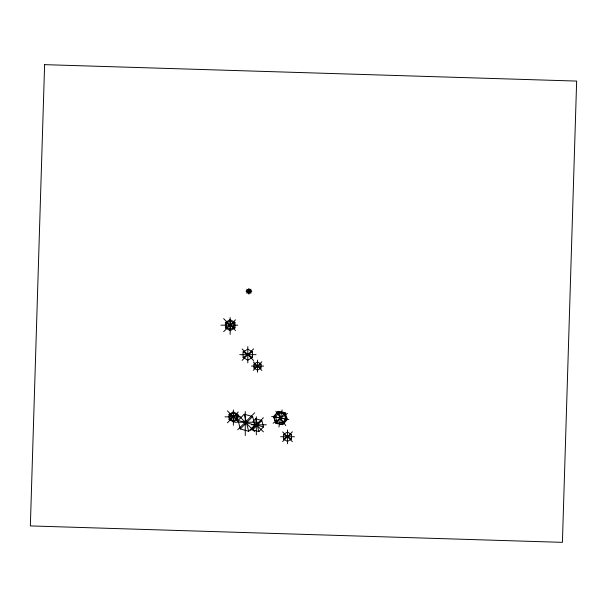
<?xml version="1.0" encoding="UTF-8"?>
<svg xmlns="http://www.w3.org/2000/svg" width="607" height="607" viewBox="0 0 607 607"><rect width="100%" height="100%" fill="white"/><g stroke="black" fill="none" stroke-linecap="round" stroke-linejoin="round"><path stroke-width="0.91" d="M278.932 427.032L282.111 409.9M273.871 416.895L278.127 411.91L284.569 413.101L286.754 419.278L282.498 424.263L276.056 423.071L273.871 416.895L275.707 417.237M275.449 416.971L278.848 412.995L283.985 413.951L285.73 418.876L282.338 422.851L277.194 421.903L275.449 416.971L285.73 418.876M276.056 423.071L277.27 421.645M283.355 414.528L284.569 413.101M277.194 421.903L285.055 412.616L278.089 411.326L273.484 416.713L275.851 423.398L282.816 424.688L287.422 419.3L285.055 412.616M238.111 420.431L244.264 414.224L252.626 416.546L254.834 425.067L248.68 431.274L240.319 428.952L238.111 420.431L254.834 425.067M240.319 428.952L252.626 416.546M253.612 420.788L255.593 418.792L261.86 420.537L263.514 426.926L258.901 431.585L252.626 429.847L252.155 428.018M252.626 429.847L261.86 420.537M246.844 293.333L250.949 289.236M223.626 331.703L235.524 319.806M242.11 360.368L253.643 348.835M253.256 370.331L261.852 361.734M227.405 422.829L238.27 411.963M237.709 429.779L254.705 412.783M250.668 430.462L263.415 417.715M282.619 441.562L292.392 431.789M273.097 423.238L287.46 413.375M225.394 322.461L230.152 319.661L234.947 322.385L234.992 327.901L230.235 330.694L225.44 327.97L225.394 322.461L234.992 327.901M225.44 327.97L234.947 322.385M229.021 414.384L233.361 411.834L237.747 414.315L237.785 419.354L233.445 421.903L229.059 419.422L229.021 414.384L230.478 415.211M229.947 414.93L233.338 412.935L236.753 414.877L236.783 418.8L233.399 420.795L229.977 418.853L229.947 414.93L236.783 418.8M229.059 419.422L237.747 414.315M243.081 351.916L247.808 349.154L252.527 351.916L252.527 357.432L247.808 360.186L243.081 357.432L243.081 351.916L252.527 357.432M243.081 357.432L252.527 351.916M253.984 364.025L257.505 361.969L261.025 364.025L261.025 368.138L257.505 370.194L253.984 368.138L253.984 364.025L261.025 368.138M253.984 368.138L261.025 364.025M283.446 434.4L287.452 432.063L291.451 434.4L291.451 439.073L287.452 441.41L283.446 439.073L283.446 434.4L291.451 439.073M283.446 439.073L291.451 434.4M246.966 290.252L248.931 289.266L250.903 290.252L250.903 292.233L248.931 293.227L246.966 292.233L246.966 290.252L250.903 292.233M246.966 292.233L250.903 290.252M246.01 291.277L251.806 291.277M220.925 325.177L237.747 325.177M239.75 354.67L256.055 354.67M251.495 366.082L263.658 366.082M224.939 416.865L240.304 416.865M234.575 422.222L258.612 422.222M251.7 424.794L266.352 424.794M280.624 436.737L294.441 436.737M271.655 416.44L288.78 419.612M284.918 418.936L286.754 419.278M253.658 424.194L263.514 426.926M236.32 418.527L237.785 419.354M246.859 289.236L250.957 293.333M223.626 318.652L235.524 330.542M242.11 348.972L253.643 360.505M253.256 361.833L261.852 370.429M282.619 431.911L292.392 441.676M252.96 421.41L263.415 431.865M237.709 414.657L254.705 431.653M227.405 410.901L238.27 421.766M275.874 411.227L285.738 425.583M278.848 412.995L282.338 422.851M278.127 411.91L278.75 413.671M281.876 422.502L282.498 424.263M255.593 418.792L258.901 431.585M244.264 414.224L248.68 431.274M233.361 411.834L233.376 413.511M233.429 420.226L233.445 421.903M233.338 412.935L233.399 420.795M230.152 319.661L230.235 330.694M287.452 429.908L287.452 443.725M257.505 360.072L257.505 372.235M256.336 416.774L256.336 434.802M248.9 288.386L248.9 294.183M247.808 346.612L247.808 362.918M245.266 411.531L245.266 435.56M233.369 409.93L233.369 425.295M230.152 317.582L230.152 334.404M44.614 64.645L30.35 525.92L562.408 542.355L576.65 81.08L44.614 64.645M230.121 320.875L226.411 323.053L226.449 327.355L230.19 329.472L233.892 327.294L233.862 322.992L230.121 320.875"/></g></svg>
